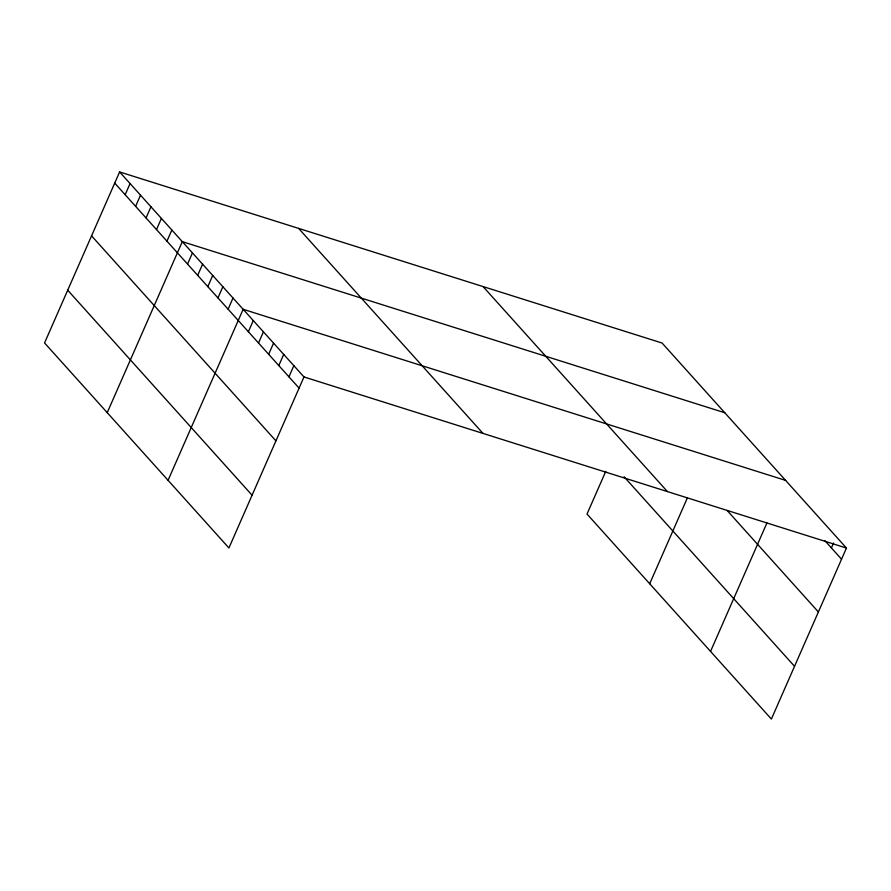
<?xml version="1.0" encoding="UTF-8"?>
<svg xmlns="http://www.w3.org/2000/svg" width="891" height="891" viewBox="0 0 891 891"><rect width="100%" height="100%" fill="white"/><g stroke="black" fill="none" stroke-linecap="round" stroke-linejoin="round"><path stroke-width="1.34" d="M119.617 171.941L44.55 342.946L228.92 547.965L303.987 376.949L119.617 171.941L662.08 343.035L846.45 548.054L771.383 719.059L587.013 514.051L605.757 471.35M125.163 194.728L130.064 183.557M135.61 206.344L140.511 195.174M146.057 217.961L150.958 206.79M156.504 229.577L161.405 218.418M166.951 241.194L171.852 230.034M107.232 412.656L182.299 241.65L724.762 412.745M187.544 264.081L192.445 252.921M197.679 275.364L202.58 264.193M207.826 286.635L212.726 275.475M217.961 297.917L222.861 286.746M228.107 309.188L233.008 298.028M168.076 480.305L243.143 309.3L785.606 480.394M248.389 331.742L253.289 320.571M258.524 343.013L263.424 331.853M268.67 354.295L273.57 343.124M278.805 365.566L283.706 354.406M288.951 376.837L293.852 365.678M649.695 583.75L687.273 498.136M710.539 651.399L766.928 522.961M831.414 547.943L833.586 542.975M303.987 376.949L846.45 548.054M824.955 540.759L841.55 559.214M727.134 510.476L818.395 611.961M483.067 286.579L667.437 491.587M624.101 476.785L794.538 666.312M298.63 228.408L483 433.416M114.716 183.112L299.086 388.12M91.561 235.859L275.932 440.867M67.705 290.199L252.075 495.207"/></g></svg>
